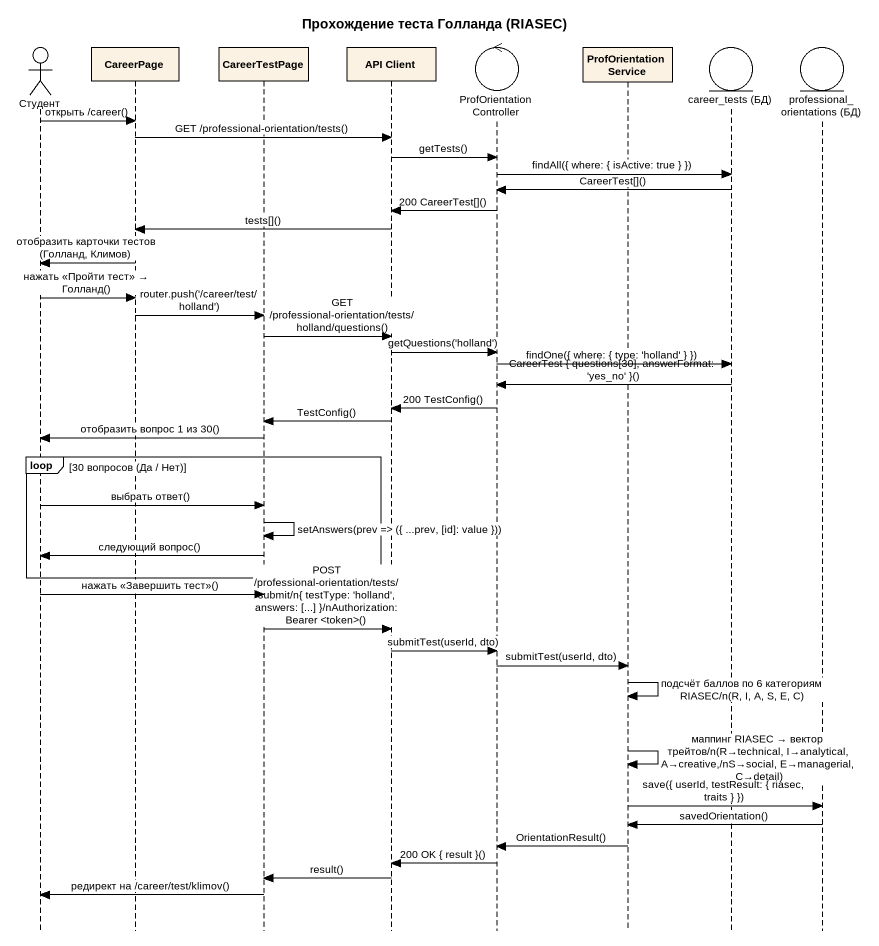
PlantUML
@startuml
title Прохождение теста Голланда (RIASEC)
hide footbox
actor Студент
participant CareerPage
participant CareerTestPage
participant "API Client" as API_Client
control ProfOrientationController
participant ProfOrientationService
entity "career_tests (БД)" as career_tests_БД
entity "professional_orientations (БД)" as professional_orientations_БД

Студент -> CareerPage : открыть /career()
CareerPage -> API_Client : GET /professional-orientation/tests()
API_Client -> ProfOrientationController : getTests()
ProfOrientationController -> career_tests_БД : findAll({ where: { isActive: true } })
career_tests_БД -> ProfOrientationController : CareerTest[]()
ProfOrientationController -> API_Client : 200 CareerTest[]()
API_Client -> CareerPage : tests[]()
CareerPage -> Студент : отобразить карточки тестов (Голланд, Климов)
Студент -> CareerPage : нажать <<Пройти тест>> → Голланд()
CareerPage -> CareerTestPage : router.push('/career/test/holland')
CareerTestPage -> API_Client : GET /professional-orientation/tests/holland/questions()
API_Client -> ProfOrientationController : getQuestions('holland')
ProfOrientationController -> career_tests_БД : findOne({ where: { type: 'holland' } })
career_tests_БД -> ProfOrientationController : CareerTest { questions[30], answerFormat: 'yes_no' }()
ProfOrientationController -> API_Client : 200 TestConfig()
API_Client -> CareerTestPage : TestConfig()
CareerTestPage -> Студент : отобразить вопрос 1 из 30()
loop 30 вопросов (Да / Нет)
  Студент -> CareerTestPage : выбрать ответ()
  CareerTestPage -> CareerTestPage : setAnswers(prev => ({ ...prev, [id]: value }))
  CareerTestPage -> Студент : следующий вопрос()
end
Студент -> CareerTestPage : нажать <<Завершить тест>>()
CareerTestPage -> API_Client : POST /professional-orientation/tests/submit/n{ testType: 'holland', answers: [...] }/nAuthorization: Bearer <token>()
API_Client -> ProfOrientationController : submitTest(userId, dto)
ProfOrientationController -> ProfOrientationService : submitTest(userId, dto)
ProfOrientationService -> ProfOrientationService : подсчёт баллов по 6 категориям RIASEC/n(R, I, A, S, E, C)
ProfOrientationService -> ProfOrientationService : маппинг RIASEC → вектор трейтов/n(R→technical, I→analytical, A→creative,/nS→social, E→managerial, C→detail)
ProfOrientationService -> professional_orientations_БД : save({ userId, testResult: { riasec, traits } })
professional_orientations_БД -> ProfOrientationService : savedOrientation()
ProfOrientationService -> ProfOrientationController : OrientationResult()
ProfOrientationController -> API_Client : 200 OK { result }()
API_Client -> CareerTestPage : result()
CareerTestPage -> Студент : редирект на /career/test/klimov()
@enduml
